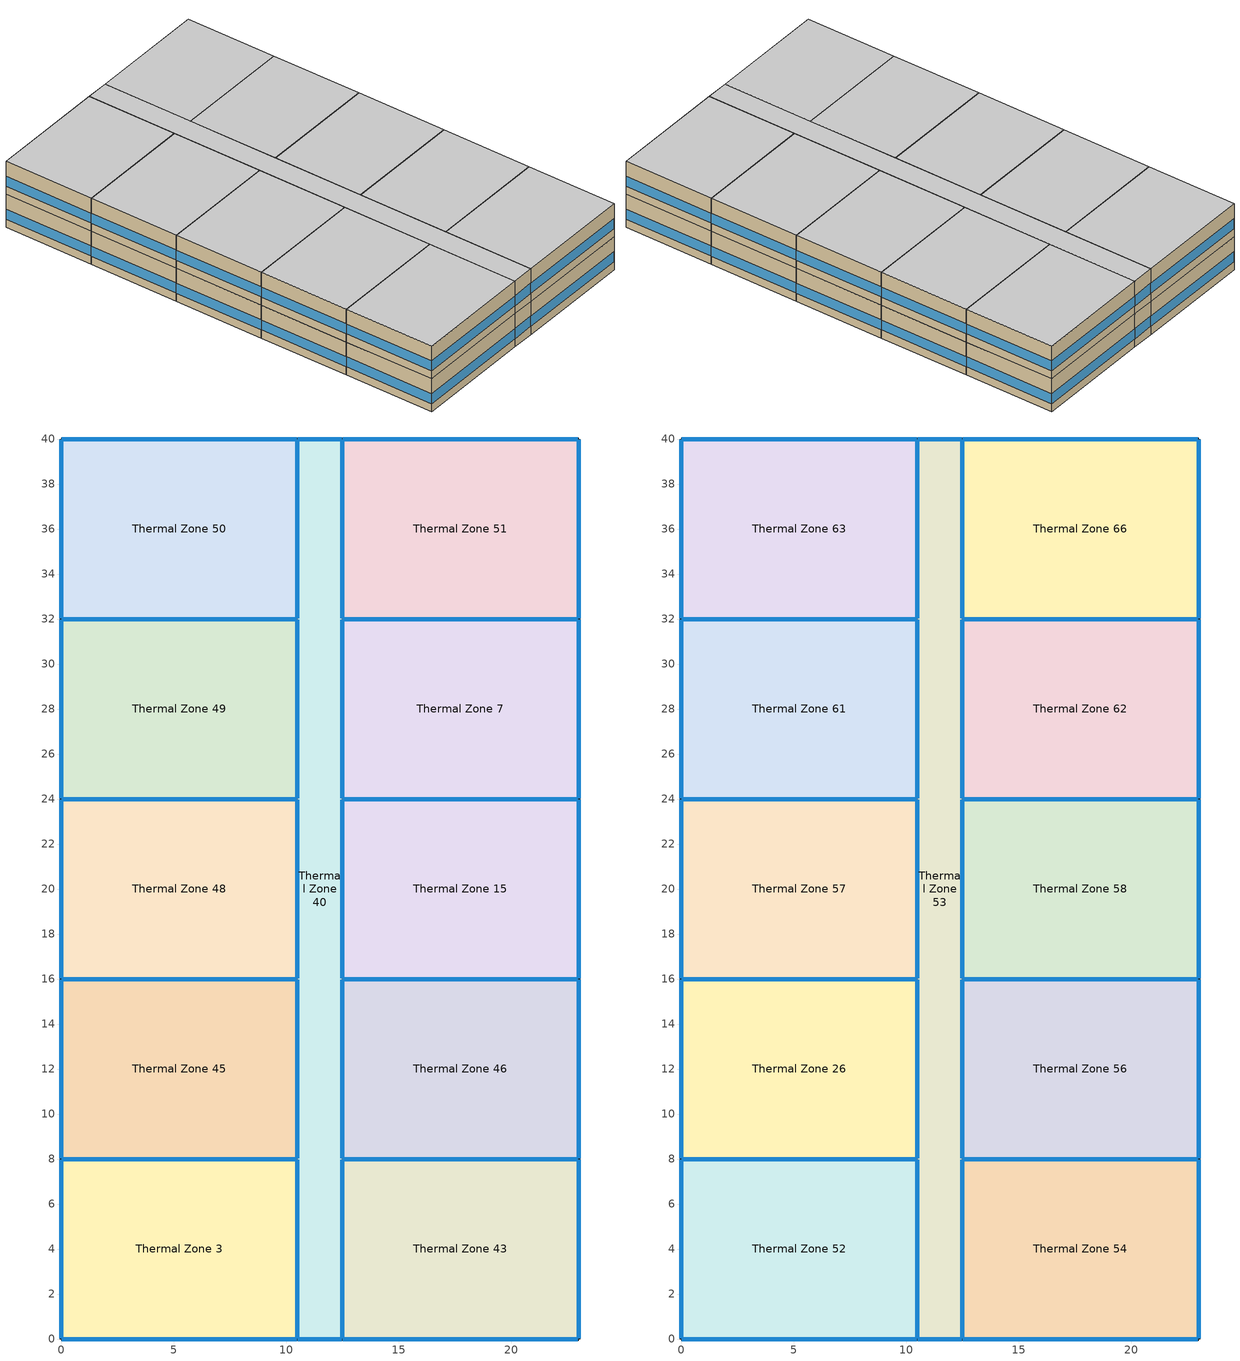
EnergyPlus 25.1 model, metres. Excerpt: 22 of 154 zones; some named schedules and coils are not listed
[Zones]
Thermal Zone 15
 floor to Thermal Zone 36 (Typical Interior Floor): 23,24 23,16 12.5,16 12.5,24 z6.1
 wall outside (Surface 194 c tbd): 23,16 23,24 z6.1:9.15
 wall to Thermal Zone 46 (Typical Interior Wall): 12.5,16 23,16 z6.1:9.15
 wall to Thermal Zone 40 (Typical Interior Wall): 12.5,24 12.5,16 z6.1:9.15
 wall to Thermal Zone 7 (Typical Interior Wall): 23,24 12.5,24 z6.1:9.15
 window (Customized Fenestration: u=3.08): 23,16.03 23,23.97 z6.86:7.78
 window inside (Typical Interior Window): 12.53,16 22.97,16 / 12.5,23.97 12.5,16.03 / 22.97,24 12.53,24 z6.86:7.78
Thermal Zone 3
 floor to Thermal Zone 24 (Typical Interior Floor): 10.5,8 10.5,0 0,0 0,8 z6.1
 wall outside (Surface 151 c tbd): 0,0 10.5,0 z6.1:9.15
 wall outside (Surface 152 c tbd): 0,8 0,0 z6.1:9.15
 wall to Thermal Zone 40 (Typical Interior Wall): 10.5,0 10.5,8 z6.1:9.15
 wall to Thermal Zone 45 (Typical Interior Wall): 10.5,8 0,8 z6.1:9.15
 window inside (Typical Interior Window): 10.5,0.03 10.5,7.97 / 10.47,8 0.03,8 z6.86:7.78
 window (Customized Fenestration: u=3.08): 0.03,0 10.47,0 / 0,7.97 0,0.03 z6.86:7.78
Thermal Zone 40
 floor to Thermal Zone 25 (Typical Interior Floor): 12.5,40 12.5,0 10.5,0 10.5,40 z6.1
 wall outside (Surface 156 c tbd): 10.5,0 12.5,0 z6.1:9.15
 wall outside (Surface 162 c tbd): 12.5,40 10.5,40 z6.1:9.15
 wall to Thermal Zone 45 (Typical Interior Wall): 10.5,16 10.5,8 z6.1:9.15
 wall to Thermal Zone 48 (Typical Interior Wall): 10.5,24 10.5,16 z6.1:9.15
 wall to Thermal Zone 49 (Typical Interior Wall): 10.5,32 10.5,24 z6.1:9.15
 wall to Thermal Zone 50 (Typical Interior Wall): 10.5,40 10.5,32 z6.1:9.15
 wall to Thermal Zone 51 (Typical Interior Wall): 12.5,32 12.5,40 z6.1:9.15
 wall to Thermal Zone 7 (Typical Interior Wall): 12.5,24 12.5,32 z6.1:9.15
 wall to Thermal Zone 46 (Typical Interior Wall): 12.5,8 12.5,16 z6.1:9.15
 wall to Thermal Zone 43 (Typical Interior Wall): 12.5,0 12.5,8 z6.1:9.15
 window (Customized Fenestration: u=3.08): 10.53,0 12.47,0 / 12.47,40 10.53,40 z6.86:7.8
 window inside (Typical Interior Window): 10.5,15.97 10.5,8.03 / 10.5,23.97 10.5,16.03 / 10.5,31.97 10.5,24.03 / 10.5,39.97 10.5,32.03 / 12.5,32.03 12.5,39.97 / 12.5,24.03 12.5,31.97 / 12.5,8.03 12.5,15.97 / 12.5,0.03 12.5,7.97 z6.86:7.78
Thermal Zone 43
 floor to Thermal Zone 27 (Typical Interior Floor): 23,8 23,0 12.5,0 12.5,8 z6.1
 wall outside (Surface 170 c tbd): 23,0 23,8 z6.1:9.15
 wall outside (Surface 171 c tbd): 12.5,0 23,0 z6.1:9.15
 wall to Thermal Zone 46 (Typical Interior Wall): 23,8 12.5,8 z6.1:9.15
 window (Customized Fenestration: u=3.08): 23,0.03 23,7.97 / 12.53,0 22.97,0 z6.86:7.78
 window inside (Typical Interior Window): 22.97,8 12.53,8 z6.86:7.78
Thermal Zone 45
 floor to Thermal Zone 29 (Typical Interior Floor): 10.5,16 10.5,8 0,8 0,16 z6.1
 wall outside (Surface 178 c tbd): 0,16 0,8 z6.1:9.15
 wall to Thermal Zone 48 (Typical Interior Wall): 10.5,16 0,16 z6.1:9.15
 window (Customized Fenestration: u=3.08): 0,15.97 0,8.03 z6.86:7.78
 window inside (Typical Interior Window): 10.47,16 0.03,16 z6.86:7.78
Thermal Zone 46
 floor to Thermal Zone 31 (Typical Interior Floor): 23,16 23,8 12.5,8 12.5,16 z6.1
 wall outside (Surface 182 c tbd): 23,8 23,16 z6.1:9.15
 window (Customized Fenestration: u=3.08): 23,8.03 23,15.97 z6.86:7.78
Thermal Zone 48
 floor to Thermal Zone 5 (Typical Interior Floor): 10.5,24 10.5,16 0,16 0,24 z6.1
 wall outside (Surface 190 c tbd): 0,24 0,16 z6.1:9.15
 wall to Thermal Zone 49 (Typical Interior Wall): 10.5,24 0,24 z6.1:9.15
 window (Customized Fenestration: u=3.08): 0,23.97 0,16.03 z6.86:7.78
 window inside (Typical Interior Window): 10.47,24 0.03,24 z6.86:7.78
Thermal Zone 49
 floor to Thermal Zone 32 (Typical Interior Floor): 10.5,32 10.5,24 0,24 0,32 z6.1
 wall outside (Surface 202 c tbd): 0,32 0,24 z6.1:9.15
 wall to Thermal Zone 50 (Typical Interior Wall): 10.5,32 0,32 z6.1:9.15
 window (Customized Fenestration: u=3.08): 0,31.97 0,24.03 z6.86:7.78
 window inside (Typical Interior Window): 10.47,32 0.03,32 z6.86:7.78
Thermal Zone 50
 floor to Thermal Zone 38 (Typical Interior Floor): 10.5,40 10.5,32 0,32 0,40 z6.1
 wall outside (Surface 212 c tbd): 0,40 0,32 z6.1:9.15
 wall outside (Surface 213 c tbd): 10.5,40 0,40 z6.1:9.15
 window (Customized Fenestration: u=3.08): 0,39.97 0,32.03 / 10.47,40 0.03,40 z6.86:7.78
Thermal Zone 51
 floor to Thermal Zone 17 (Typical Interior Floor): 23,40 23,32 12.5,32 12.5,40 z6.1
 wall outside (Surface 219 c tbd): 23,40 12.5,40 z6.1:9.15
 wall outside (Surface 220 c tbd): 23,32 23,40 z6.1:9.15
 wall to Thermal Zone 7 (Typical Interior Wall): 12.5,32 23,32 z6.1:9.15
 window (Customized Fenestration: u=3.08): 22.97,40 12.53,40 / 23,32.03 23,39.97 z6.86:7.78
 window inside (Typical Interior Window): 12.53,32 22.97,32 z6.86:7.78
Thermal Zone 7
 floor to Thermal Zone 37 (Typical Interior Floor): 23,32 23,24 12.5,24 12.5,32 z6.1
 wall outside (Surface 206 c tbd): 23,24 23,32 z6.1:9.15
 window (Customized Fenestration: u=3.08): 23,24.03 23,31.97 z6.86:7.78
Thermal Zone 26
 floor to Thermal Zone 45 (Typical Interior Floor): 10.5,16 10.5,8 0,8 0,16 z9.15
 wall outside (Surface 252 c tbd): 0,16 0,8 z9.15:12.2
 wall to Thermal Zone 53 (Typical Interior Wall): 10.5,8 10.5,16 z9.15:12.2
 wall to Thermal Zone 52 (Typical Interior Wall): 0,8 10.5,8 z9.15:12.2
 wall to Thermal Zone 57 (Typical Interior Wall): 10.5,16 0,16 z9.15:12.2
 window inside (Typical Interior Window): 10.5,8.03 10.5,15.97 / 0.03,8 10.47,8 / 10.47,16 0.03,16 z9.91:10.83
 window (Customized Fenestration: u=3.08): 0,15.97 0,8.03 z9.91:10.83
 ceiling to Thermal Zone 22 (Typical Interior Ceiling): 10.5,8 10.5,16 0,16 0,8 z12.2
Thermal Zone 52
 floor to Thermal Zone 3 (Typical Interior Floor): 10.5,8 10.5,0 0,0 0,8 z9.15
 wall outside (Surface 225 c tbd): 0,0 10.5,0 z9.15:12.2
 wall outside (Surface 226 c tbd): 0,8 0,0 z9.15:12.2
 wall to Thermal Zone 53 (Typical Interior Wall): 10.5,0 10.5,8 z9.15:12.2
 window inside (Typical Interior Window): 10.5,0.03 10.5,7.97 z9.91:10.83
 window (Customized Fenestration: u=3.08): 0.03,0 10.47,0 / 0,7.97 0,0.03 z9.91:10.83
 ceiling to Thermal Zone 23 (Typical Interior Ceiling): 10.5,0 10.5,8 0,8 0,0 z12.2
Thermal Zone 53
 floor to Thermal Zone 40 (Typical Interior Floor): 12.5,40 12.5,0 10.5,0 10.5,40 z9.15
 wall outside (Surface 230 c tbd): 10.5,0 12.5,0 z9.15:12.2
 wall outside (Surface 236 c tbd): 12.5,40 10.5,40 z9.15:12.2
 wall to Thermal Zone 57 (Typical Interior Wall): 10.5,24 10.5,16 z9.15:12.2
 wall to Thermal Zone 61 (Typical Interior Wall): 10.5,32 10.5,24 z9.15:12.2
 wall to Thermal Zone 63 (Typical Interior Wall): 10.5,40 10.5,32 z9.15:12.2
 wall to Thermal Zone 66 (Typical Interior Wall): 12.5,32 12.5,40 z9.15:12.2
 wall to Thermal Zone 62 (Typical Interior Wall): 12.5,24 12.5,32 z9.15:12.2
 wall to Thermal Zone 58 (Typical Interior Wall): 12.5,16 12.5,24 z9.15:12.2
 wall to Thermal Zone 56 (Typical Interior Wall): 12.5,8 12.5,16 z9.15:12.2
 wall to Thermal Zone 54 (Typical Interior Wall): 12.5,0 12.5,8 z9.15:12.2
 window (Customized Fenestration: u=3.08): 10.53,0 12.47,0 / 12.47,40 10.53,40 z9.91:10.85
 window inside (Typical Interior Window): 10.5,23.97 10.5,16.03 / 10.5,31.97 10.5,24.03 / 10.5,39.97 10.5,32.03 / 12.5,32.03 12.5,39.97 / 12.5,24.03 12.5,31.97 / 12.5,16.03 12.5,23.97 / 12.5,8.03 12.5,15.97 / 12.5,0.03 12.5,7.97 z9.91:10.83
 ceiling to Thermal Zone 65 (Typical Interior Ceiling): 12.5,0 12.5,40 10.5,40 10.5,0 z12.2
Thermal Zone 54
 floor to Thermal Zone 43 (Typical Interior Floor): 23,8 23,0 12.5,0 12.5,8 z9.15
 wall outside (Surface 244 c tbd): 23,0 23,8 z9.15:12.2
 wall outside (Surface 245 c tbd): 12.5,0 23,0 z9.15:12.2
 wall to Thermal Zone 56 (Typical Interior Wall): 23,8 12.5,8 z9.15:12.2
 window (Customized Fenestration: u=3.08): 23,0.03 23,7.97 / 12.53,0 22.97,0 z9.91:10.83
 window inside (Typical Interior Window): 22.97,8 12.53,8 z9.91:10.83
 ceiling to Thermal Zone 64 (Typical Interior Ceiling): 23,0 23,8 12.5,8 12.5,0 z12.2
Thermal Zone 56
 floor to Thermal Zone 46 (Typical Interior Floor): 23,16 23,8 12.5,8 12.5,16 z9.15
 wall outside (Surface 256 c tbd): 23,8 23,16 z9.15:12.2
 wall to Thermal Zone 58 (Typical Interior Wall): 23,16 12.5,16 z9.15:12.2
 window (Customized Fenestration: u=3.08): 23,8.03 23,15.97 z9.91:10.83
 window inside (Typical Interior Window): 22.97,16 12.53,16 z9.91:10.83
 ceiling to Thermal Zone 69 (Typical Interior Ceiling): 23,8 23,16 12.5,16 12.5,8 z12.2
Thermal Zone 57
 floor to Thermal Zone 48 (Typical Interior Floor): 10.5,24 10.5,16 0,16 0,24 z9.15
 wall outside (Surface 264 c tbd): 0,24 0,16 z9.15:12.2
 wall to Thermal Zone 61 (Typical Interior Wall): 10.5,24 0,24 z9.15:12.2
 window (Customized Fenestration: u=3.08): 0,23.97 0,16.03 z9.91:10.83
 window inside (Typical Interior Window): 10.47,24 0.03,24 z9.91:10.83
 ceiling to Thermal Zone 59 (Typical Interior Ceiling): 10.5,16 10.5,24 0,24 0,16 z12.2
Thermal Zone 58
 floor to Thermal Zone 15 (Typical Interior Floor): 23,24 23,16 12.5,16 12.5,24 z9.15
 wall outside (Surface 268 c tbd): 23,16 23,24 z9.15:12.2
 wall to Thermal Zone 62 (Typical Interior Wall): 23,24 12.5,24 z9.15:12.2
 window (Customized Fenestration: u=3.08): 23,16.03 23,23.97 z9.91:10.83
 window inside (Typical Interior Window): 22.97,24 12.53,24 z9.91:10.83
 ceiling to Thermal Zone 67 (Typical Interior Ceiling): 23,16 23,24 12.5,24 12.5,16 z12.2
Thermal Zone 61
 floor to Thermal Zone 49 (Typical Interior Floor): 10.5,32 10.5,24 0,24 0,32 z9.15
 wall outside (Surface 276 c tbd): 0,32 0,24 z9.15:12.2
 wall to Thermal Zone 63 (Typical Interior Wall): 10.5,32 0,32 z9.15:12.2
 window (Customized Fenestration: u=3.08): 0,31.97 0,24.03 z9.91:10.83
 window inside (Typical Interior Window): 10.47,32 0.03,32 z9.91:10.83
 ceiling to Thermal Zone 72 (Typical Interior Ceiling): 10.5,24 10.5,32 0,32 0,24 z12.2
Thermal Zone 62
 floor to Thermal Zone 7 (Typical Interior Floor): 23,32 23,24 12.5,24 12.5,32 z9.15
 wall outside (Surface 280 c tbd): 23,24 23,32 z9.15:12.2
 wall to Thermal Zone 66 (Typical Interior Wall): 23,32 12.5,32 z9.15:12.2
 window (Customized Fenestration: u=3.08): 23,24.03 23,31.97 z9.91:10.83
 window inside (Typical Interior Window): 22.97,32 12.53,32 z9.91:10.83
 ceiling to Thermal Zone 13 (Typical Interior Ceiling): 23,24 23,32 12.5,32 12.5,24 z12.2
Thermal Zone 63
 floor to Thermal Zone 50 (Typical Interior Floor): 10.5,40 10.5,32 0,32 0,40 z9.15
 wall outside (Surface 286 c tbd): 0,40 0,32 z9.15:12.2
 wall outside (Surface 287 c tbd): 10.5,40 0,40 z9.15:12.2
 window (Customized Fenestration: u=3.08): 0,39.97 0,32.03 / 10.47,40 0.03,40 z9.91:10.83
 ceiling to Thermal Zone 34 (Typical Interior Ceiling): 10.5,32 10.5,40 0,40 0,32 z12.2
Thermal Zone 66
 floor to Thermal Zone 51 (Typical Interior Floor): 23,40 23,32 12.5,32 12.5,40 z9.15
 wall outside (Surface 293 c tbd): 23,40 12.5,40 z9.15:12.2
 wall outside (Surface 294 c tbd): 23,32 23,40 z9.15:12.2
 window (Customized Fenestration: u=3.08): 22.97,40 12.53,40 / 23,32.03 23,39.97 z9.91:10.83
 ceiling to Thermal Zone 42 (Typical Interior Ceiling): 23,32 23,40 12.5,40 12.5,32 z12.2
[Building]
Building 1
[Site:Location]
Montreal-Trudeau Intl AP: Latitude {deg}=45.4706; Longitude {deg}=-73.7408; Time Zone {hr}=-5; Elevation {m}=36; Keep Site Location Information=No
[SizingPeriod:DesignDay] Month=7; Day of Month=21; Day Type=SummerDesignDay; Daily Dry-Bulb Temperature Range {deltaC}=9.3; Dry-Bulb Temperature Range Modifier Type=DefaultMultipliers; Barometric Pressure {Pa}=100893; Wind Speed {m/s}=4.9; Wind Direction {deg}=220; Rain Indicator=No; Snow Indicator=No; Daylight Saving Time Indicator=No; Solar Model Indicator=ASHRAETau; ASHRAE Clear Sky Optical Depth for Beam Irradiance (taub)=0.465; ASHRAE Clear Sky Optical Depth for Diffuse Irradiance (taud)=1.966; Begin Environment Reset Mode=FullResetAtBeginEnvironment
Name | Maximum Dry-Bulb Temperature {C} | Humidity Condition Type | Wetbulb or DewPoint at Maximum Dry-Bulb {C} | Enthalpy at Maximum Dry-Bulb {J/kg}
Montreal Int'l Ann Clg .4% Condns DB=>MWB | 30 | Wetbulb | 22.1
Montreal Int'l Ann Clg .4% Condns DP=>MDB | 26 | Dewpoint | 21.6
Montreal Int'l Ann Clg .4% Condns Enth=>MDB | 28.1 | Enthalpy |  | 69300
Montreal Int'l Ann Clg .4% Condns WB=>MDB | 28.1 | Wetbulb | 23.2
[Material] Thermal Absorptance=0.9
Name | Roughness | Thickness {m} | Conductivity {W/m-K} | Density {kg/m3} | Specific Heat {J/kg-K} | Solar Absorptance | Visible Absorptance
100mm Normalweight concrete floor | MediumRough | 0.1016 | 2.31045 | 2322 | 832.557 | 0.7 | 0.7
AQNC2024brick (fired clay) 1 | MediumRough | 0.1 | 1.43 | 2400 | 840 | 0.7 | 0.7
AQNC2024gypsum board | MediumRough | 0.1 | 0.159 | 800 | 1090 | 0.7 | 0.7
AQNC2024Stucco 25 mm | MediumRough | 0.025 | 0.159 | 800 | 1090 | 0.7 | 0.7
G01 13mm gypsum board | Smooth | 0.0127 | 0.160031 | 800.001 | 1090.73 | 0.7 | 0.5
G05 25mm wood 1 | MediumSmooth | 0.0254 | 0.15 | 608 | 1630 | 0.5 | 0.5
Surface 151 m tbd; Surface 171 m tbd; Surface 213 m tbd; Surface 219 m tbd; Surface 225 m tbd; Surface 245 m tbd; Surface 287 m tbd; Surface 293 m tbd | MediumRough | 0.1 | 0.10048 | 15 | 1500 | 0.7 | 0.7
Surface 152 m tbd; Surface 170 m tbd; Surface 212 m tbd; Surface 220 m tbd; Surface 226 m tbd; Surface 244 m tbd; Surface 286 m tbd; Surface 294 m tbd | MediumRough | 0.1 | 0.10229 | 15 | 1500 | 0.7 | 0.7
Surface 156 m tbd; Surface 162 m tbd; Surface 230 m tbd; Surface 236 m tbd | MediumRough | 0.1 | 0.109264 | 15 | 1500 | 0.7 | 0.7
Surface 178 m tbd; Surface 182 m tbd; Surface 190 m tbd; Surface 194 m tbd; Surface 202 m tbd; Surface 206 m tbd; Surface 252 m tbd; Surface 256 m tbd; Surface 264 m tbd; Surface 268 m tbd; Surface 276 m tbd; Surface 280 m tbd | MediumRough | 0.1 | 0.0982719 | 15 | 1500 | 0.7 | 0.7
[Material:NoMass]
CP02 CARPET PAD 1: Roughness=Smooth; Thermal Resistance {m2-K/W}=0.21648; Thermal Absorptance=0.9; Solar Absorptance=0.7; Visible Absorptance=0.8
[WindowMaterial:Glazing]
Clear 3mm 1: Optical Data Type=SpectralAverage; Thickness {m}=0.003; Solar Transmittance at Normal Incidence=0.837; Front Side Solar Reflectance at Normal Incidence=0.075; Back Side Solar Reflectance at Normal Incidence=0.075; Visible Transmittance at Normal Incidence=0.898; Front Side Visible Reflectance at Normal Incidence=0.081; Back Side Visible Reflectance at Normal Incidence=0.081; Infrared Transmittance at Normal Incidence=0; Front Side Infrared Hemispherical Emissivity=0.84; Back Side Infrared Hemispherical Emissivity=0.84; Conductivity {W/m-K}=0.9; Dirt Correction Factor for Solar and Visible Transmittance=1; Solar Diffusing=No
[WindowMaterial:SimpleGlazingSystem]
Fenestration U=3.08 0.66: U-Factor {W/m2-K}=3.08; Solar Heat Gain Coefficient=0.66; Visible Transmittance=0.21
[Construction]
Customized Fenestration: u=3.08: Fenestration U=3.08 0.66
Surface 151 c tbd: AQNC2024Stucco 25 mm, AQNC2024brick (fired clay) 1, Surface 151 m tbd, AQNC2024gypsum board
Surface 152 c tbd: AQNC2024Stucco 25 mm, AQNC2024brick (fired clay) 1, Surface 152 m tbd, AQNC2024gypsum board
Surface 156 c tbd: AQNC2024Stucco 25 mm, AQNC2024brick (fired clay) 1, Surface 156 m tbd, AQNC2024gypsum board
Surface 162 c tbd: AQNC2024Stucco 25 mm, AQNC2024brick (fired clay) 1, Surface 162 m tbd, AQNC2024gypsum board
Surface 170 c tbd: AQNC2024Stucco 25 mm, AQNC2024brick (fired clay) 1, Surface 170 m tbd, AQNC2024gypsum board
Surface 171 c tbd: AQNC2024Stucco 25 mm, AQNC2024brick (fired clay) 1, Surface 171 m tbd, AQNC2024gypsum board
Surface 178 c tbd: AQNC2024Stucco 25 mm, AQNC2024brick (fired clay) 1, Surface 178 m tbd, AQNC2024gypsum board
Surface 182 c tbd: AQNC2024Stucco 25 mm, AQNC2024brick (fired clay) 1, Surface 182 m tbd, AQNC2024gypsum board
Surface 190 c tbd: AQNC2024Stucco 25 mm, AQNC2024brick (fired clay) 1, Surface 190 m tbd, AQNC2024gypsum board
Surface 194 c tbd: AQNC2024Stucco 25 mm, AQNC2024brick (fired clay) 1, Surface 194 m tbd, AQNC2024gypsum board
Surface 202 c tbd: AQNC2024Stucco 25 mm, AQNC2024brick (fired clay) 1, Surface 202 m tbd, AQNC2024gypsum board
Surface 206 c tbd: AQNC2024Stucco 25 mm, AQNC2024brick (fired clay) 1, Surface 206 m tbd, AQNC2024gypsum board
Surface 212 c tbd: AQNC2024Stucco 25 mm, AQNC2024brick (fired clay) 1, Surface 212 m tbd, AQNC2024gypsum board
Surface 213 c tbd: AQNC2024Stucco 25 mm, AQNC2024brick (fired clay) 1, Surface 213 m tbd, AQNC2024gypsum board
Surface 219 c tbd: AQNC2024Stucco 25 mm, AQNC2024brick (fired clay) 1, Surface 219 m tbd, AQNC2024gypsum board
Surface 220 c tbd: AQNC2024Stucco 25 mm, AQNC2024brick (fired clay) 1, Surface 220 m tbd, AQNC2024gypsum board
Surface 225 c tbd: AQNC2024Stucco 25 mm, AQNC2024brick (fired clay) 1, Surface 225 m tbd, AQNC2024gypsum board
Surface 226 c tbd: AQNC2024Stucco 25 mm, AQNC2024brick (fired clay) 1, Surface 226 m tbd, AQNC2024gypsum board
Surface 230 c tbd: AQNC2024Stucco 25 mm, AQNC2024brick (fired clay) 1, Surface 230 m tbd, AQNC2024gypsum board
Surface 236 c tbd: AQNC2024Stucco 25 mm, AQNC2024brick (fired clay) 1, Surface 236 m tbd, AQNC2024gypsum board
Surface 244 c tbd: AQNC2024Stucco 25 mm, AQNC2024brick (fired clay) 1, Surface 244 m tbd, AQNC2024gypsum board
Surface 245 c tbd: AQNC2024Stucco 25 mm, AQNC2024brick (fired clay) 1, Surface 245 m tbd, AQNC2024gypsum board
Surface 252 c tbd: AQNC2024Stucco 25 mm, AQNC2024brick (fired clay) 1, Surface 252 m tbd, AQNC2024gypsum board
Surface 256 c tbd: AQNC2024Stucco 25 mm, AQNC2024brick (fired clay) 1, Surface 256 m tbd, AQNC2024gypsum board
Surface 264 c tbd: AQNC2024Stucco 25 mm, AQNC2024brick (fired clay) 1, Surface 264 m tbd, AQNC2024gypsum board
Surface 268 c tbd: AQNC2024Stucco 25 mm, AQNC2024brick (fired clay) 1, Surface 268 m tbd, AQNC2024gypsum board
Surface 276 c tbd: AQNC2024Stucco 25 mm, AQNC2024brick (fired clay) 1, Surface 276 m tbd, AQNC2024gypsum board
Surface 280 c tbd: AQNC2024Stucco 25 mm, AQNC2024brick (fired clay) 1, Surface 280 m tbd, AQNC2024gypsum board
Surface 286 c tbd: AQNC2024Stucco 25 mm, AQNC2024brick (fired clay) 1, Surface 286 m tbd, AQNC2024gypsum board
Surface 287 c tbd: AQNC2024Stucco 25 mm, AQNC2024brick (fired clay) 1, Surface 287 m tbd, AQNC2024gypsum board
Surface 293 c tbd: AQNC2024Stucco 25 mm, AQNC2024brick (fired clay) 1, Surface 293 m tbd, AQNC2024gypsum board
Surface 294 c tbd: AQNC2024Stucco 25 mm, AQNC2024brick (fired clay) 1, Surface 294 m tbd, AQNC2024gypsum board
Typical Interior Ceiling: CP02 CARPET PAD 1, 100mm Normalweight concrete floor
Typical Interior Floor: 100mm Normalweight concrete floor, CP02 CARPET PAD 1
Typical Interior Partition 4: G05 25mm wood 1
Typical Interior Wall: G01 13mm gypsum board, G01 13mm gypsum board
Typical Interior Window: Clear 3mm 1
[Zone] Multiplier=1; Part of Total Floor Area=Yes
Thermal Zone 15; Thermal Zone 26; Thermal Zone 3; Thermal Zone 40; Thermal Zone 43; Thermal Zone 45; Thermal Zone 46; Thermal Zone 48; Thermal Zone 49; Thermal Zone 50; Thermal Zone 51; Thermal Zone 52; Thermal Zone 53; Thermal Zone 54; Thermal Zone 56; Thermal Zone 57; Thermal Zone 58; Thermal Zone 61; Thermal Zone 62; Thermal Zone 63; Thermal Zone 66; Thermal Zone 7
[Space]
Name | Zone | Space Type
Space 307 | Thermal Zone 15 | MURB small 1
Space 404 | Thermal Zone 26 | MURB small 1
Space 301 | Thermal Zone 3 | MURB small 1
Space 302 | Thermal Zone 40 | MURB lobby
Space 303 | Thermal Zone 43 | MURB small 1
Space 304 | Thermal Zone 45 | MURB small 1
Space 305 | Thermal Zone 46 | MURB small 1
Space 306 | Thermal Zone 48 | MURB small 1
Space 308 | Thermal Zone 49 | MURB small 1
Space 310 | Thermal Zone 50 | MURB small 1
Space 311 | Thermal Zone 51 | MURB small 1
Space 401 | Thermal Zone 52 | MURB small 1
Space 402 | Thermal Zone 53 | MURB lobby
Space 403 | Thermal Zone 54 | MURB small 1
Space 405 | Thermal Zone 56 | MURB small 1
Space 406 | Thermal Zone 57 | MURB small 1
Space 407 | Thermal Zone 58 | MURB small 1
Space 408 | Thermal Zone 61 | MURB small 1
Space 409 | Thermal Zone 62 | MURB small 1
Space 410 | Thermal Zone 63 | MURB small 1
Space 411 | Thermal Zone 66 | MURB small 1
Space 309 | Thermal Zone 7 | MURB small 1
[SpaceList]
MURB small 1: Space 1307, Space 505, Space 507, Space 1403, Space 1005, Space 308, Space 310, Space 811, Space 101, Space 601, Space 301, Space 206, Space 103, Space 309, Space 104, Space 105, Space 1404, Space 106, Space 509, Space 107, Space 307, Space 108, Space 211, Space 109, Space 1211, Space 110, Space 111, Space 504, Space 501, Space 1104, Space 201, Space 404, Space 203, Space 805, Space 204, Space 1103, Space 205, Space 208, Space 604, Space 510, Space 1006, Space 207, Space 209, Space 210, Space 606, Space 903, Space 511, Space 303, Space 1207, Space 304, Space 305, Space 1305, Space 306, Space 311, Space 401, Space 403, Space 405, Space 406, Space 407, Space 506, Space 603, Space 408, Space 409, Space 410, Space 503, Space 411, Space 1408, Space 1308, Space 508, Space 605, Space 607, Space 608, Space 609, Space 610, Space 611, Space 701, Space 703, Space 704, Space 705, Space 706, Space 1201, Space 707, Space 708, Space 709, Space 710, Space 801, Space 711, Space 803, Space 804, Space 806, Space 807, Space 808, Space 809, Space 810, Space 901, Space 904, Space 905, Space 906, Space 907, Space 908, Space 909, Space 910, Space 1306, Space 911, Space 1108, Space 1001, Space 1003, Space 1004, Space 1007, Space 1008, Space 1009, Space 1010, Space 1011, Space 1101, Space 1405, Space 1105, Space 1106, Space 1107, Space 1109, Space 1110, Space 1111, Space 1411, Space 1203, Space 1204, Space 1205, Space 1206, Space 1208, Space 1209, Space 1210, Space 1301, Space 1303, Space 1304, Space 1309, Space 1310, Space 1311, Space 1401, Space 1406, Space 1407, Space 1409, Space 1410
MURB lobby: Space 102, Space 602, Space 202, Space 302, Space 402, Space 502, Space 702, Space 902, Space 802, Space 1002, Space 1102, Space 1202, Space 1302, Space 1402
[InternalMass] Construction=Typical Interior Partition 4
Name | Zone or ZoneList | Space or SpaceList | Surface Area {m2}
Space 308 Internal Mass 2 | Thermal Zone 49 | Space 308 | 168
Space 310 Internal Mass 2 | Thermal Zone 50 | Space 310 | 168
Space 301 Internal Mass 2 | Thermal Zone 3 | Space 301 | 168
Space 309 Internal Mass 2 | Thermal Zone 7 | Space 309 | 168
Space 307 Internal Mass 2 | Thermal Zone 15 | Space 307 | 168
Space 404 Internal Mass 2 | Thermal Zone 26 | Space 404 | 168
Space 303 Internal Mass 2 | Thermal Zone 43 | Space 303 | 168
Space 304 Internal Mass 2 | Thermal Zone 45 | Space 304 | 168
Space 305 Internal Mass 2 | Thermal Zone 46 | Space 305 | 168
Space 306 Internal Mass 2 | Thermal Zone 48 | Space 306 | 168
Space 311 Internal Mass 2 | Thermal Zone 51 | Space 311 | 168
Space 401 Internal Mass 2 | Thermal Zone 52 | Space 401 | 168
Space 403 Internal Mass 2 | Thermal Zone 54 | Space 403 | 168
Space 405 Internal Mass 2 | Thermal Zone 56 | Space 405 | 168
Space 406 Internal Mass 2 | Thermal Zone 57 | Space 406 | 168
Space 407 Internal Mass 2 | Thermal Zone 58 | Space 407 | 168
Space 408 Internal Mass 2 | Thermal Zone 61 | Space 408 | 168
Space 409 Internal Mass 2 | Thermal Zone 62 | Space 409 | 168
Space 410 Internal Mass 2 | Thermal Zone 63 | Space 410 | 168
Space 411 Internal Mass 2 | Thermal Zone 66 | Space 411 | 168
Space 302 Internal Mass 1 | Thermal Zone 40 | Space 302 | 160
Space 402 Internal Mass 1 | Thermal Zone 53 | Space 402 | 160
[Lights]
Lights 1: Zone or ZoneList or Space or SpaceList=MURB small 1; Schedule=Eclairageint; Design Level Calculation Method=LightingLevel; Lighting Level {W}=241.35; Fraction Radiant=0.4; Fraction Visible=0.2; Fraction Replaceable=1
[People]
People 3: Zone or ZoneList or Space or SpaceList=MURB small 1; Number of People Schedule=MidriseApartment Apartment Occ 3; Number of People Calculation Method=People/Area; People per Floor Area {person/m2}=0.0283091; Fraction Radiant=0.3; Activity Level Schedule=MidriseApartment Activity 3
[ElectricEquipment] Zone or ZoneList or Space or SpaceList=MURB small 1; Design Level Calculation Method=EquipmentLevel
Name | Schedule | Design Level {W} | Fraction Radiant | Fraction Latent | Fraction Lost
Electric Equipment 1 -10.0 percent reduction | Autres | 814 | 0.2
Electric Equipment 3 -10.0 percent reduction | Chaufeau | 1035.76 | 0 | 0.1 | 0.9
Electric Equipment 4 -10.0 percent reduction | Congelateur | 19.195 | 0 | 0.1 | 0.9
Electric Equipment 5 -10.0 percent reduction | Fourcuisiniere | 344.3 | 0.2 | 0.1 | 0.1
Electric Equipment 6 -10.0 percent reduction | Laveuse | 30.602 | 0.2 | 0 | 0.1
Electric Equipment 7 -10.0 percent reduction | Lavevaisselle | 33.649 | 0.1 | 0.1 | 0.8
Electric Equipment 8 -10.0 percent reduction | Refrigerateur | 128.458 | 0 | 0.1 | 0.9
Electric Equipment 9 -10.0 percent reduction | Secheuse | 304.37 | 0.2 | 0 | 0.8
[ZoneInfiltration:DesignFlowRate] Design Flow Rate Calculation Method=Flow/ExteriorArea; Flow Rate per Exterior Surface Area {m3/s-m2}=0.000619923; Constant Term Coefficient=0.0697; Temperature Term Coefficient=0.0059; Velocity Term Coefficient=0; Velocity Squared Term Coefficient=0.0216; Density Basis=Outdoor
Name | Zone or ZoneList or Space or SpaceList | Schedule
Space 307 HVAC Off Infiltration | Space 307 | Infiltration HVAC Off Schedule
Space 307 HVAC On Infiltration | Space 307 | Infiltration HVAC On Schedule
Space 404 HVAC Off Infiltration | Space 404 | Infiltration HVAC Off Schedule
Space 404 HVAC On Infiltration | Space 404 | Infiltration HVAC On Schedule
Space 301 HVAC Off Infiltration | Space 301 | Infiltration HVAC Off Schedule
Space 301 HVAC On Infiltration | Space 301 | Infiltration HVAC On Schedule
Space 302 HVAC Off Infiltration | Space 302 | Infiltration HVAC Off Schedule
Space 302 HVAC On Infiltration | Space 302 | Infiltration HVAC On Schedule
Space 303 HVAC Off Infiltration | Space 303 | Infiltration HVAC Off Schedule
Space 303 HVAC On Infiltration | Space 303 | Infiltration HVAC On Schedule
Space 304 HVAC Off Infiltration | Space 304 | Infiltration HVAC Off Schedule
Space 304 HVAC On Infiltration | Space 304 | Infiltration HVAC On Schedule
Space 305 HVAC Off Infiltration | Space 305 | Infiltration HVAC Off Schedule
Space 305 HVAC On Infiltration | Space 305 | Infiltration HVAC On Schedule
Space 306 HVAC Off Infiltration | Space 306 | Infiltration HVAC Off Schedule
Space 306 HVAC On Infiltration | Space 306 | Infiltration HVAC On Schedule
Space 308 HVAC Off Infiltration | Space 308 | Infiltration HVAC Off Schedule
Space 308 HVAC On Infiltration | Space 308 | Infiltration HVAC On Schedule
Space 310 HVAC Off Infiltration | Space 310 | Infiltration HVAC Off Schedule
Space 310 HVAC On Infiltration | Space 310 | Infiltration HVAC On Schedule
Space 311 HVAC Off Infiltration | Space 311 | Infiltration HVAC Off Schedule
Space 311 HVAC On Infiltration | Space 311 | Infiltration HVAC On Schedule
Space 401 HVAC Off Infiltration | Space 401 | Infiltration HVAC Off Schedule
Space 401 HVAC On Infiltration | Space 401 | Infiltration HVAC On Schedule
Space 402 HVAC Off Infiltration | Space 402 | Infiltration HVAC Off Schedule
Space 402 HVAC On Infiltration | Space 402 | Infiltration HVAC On Schedule
Space 403 HVAC Off Infiltration | Space 403 | Infiltration HVAC Off Schedule
Space 403 HVAC On Infiltration | Space 403 | Infiltration HVAC On Schedule
Space 405 HVAC Off Infiltration | Space 405 | Infiltration HVAC Off Schedule
Space 405 HVAC On Infiltration | Space 405 | Infiltration HVAC On Schedule
Space 406 HVAC Off Infiltration | Space 406 | Infiltration HVAC Off Schedule
Space 406 HVAC On Infiltration | Space 406 | Infiltration HVAC On Schedule
Space 407 HVAC Off Infiltration | Space 407 | Infiltration HVAC Off Schedule
Space 407 HVAC On Infiltration | Space 407 | Infiltration HVAC On Schedule
Space 408 HVAC Off Infiltration | Space 408 | Infiltration HVAC Off Schedule
Space 408 HVAC On Infiltration | Space 408 | Infiltration HVAC On Schedule
Space 409 HVAC Off Infiltration | Space 409 | Infiltration HVAC Off Schedule
Space 409 HVAC On Infiltration | Space 409 | Infiltration HVAC On Schedule
Space 410 HVAC Off Infiltration | Space 410 | Infiltration HVAC Off Schedule
Space 410 HVAC On Infiltration | Space 410 | Infiltration HVAC On Schedule
Space 411 HVAC Off Infiltration | Space 411 | Infiltration HVAC Off Schedule
Space 411 HVAC On Infiltration | Space 411 | Infiltration HVAC On Schedule
Space 309 HVAC Off Infiltration | Space 309 | Infiltration HVAC Off Schedule
Space 309 HVAC On Infiltration | Space 309 | Infiltration HVAC On Schedule
[ZoneControl:Thermostat] Temperature Difference Between Cutout And Setpoint {deltaC}=0
Name | Zone or ZoneList | Control Type Schedule | Control 1
Thermal Zone 15 Thermostat | Thermal Zone 15 | Thermal Zone 15 Thermostat Schedule | Thermostat Setpoint Dual Setpoint 73
Thermal Zone 26 Thermostat | Thermal Zone 26 | Thermal Zone 26 Thermostat Schedule | Thermostat Setpoint Dual Setpoint 71
Thermal Zone 3 Thermostat | Thermal Zone 3 | Thermal Zone 3 Thermostat Schedule | Thermostat Setpoint Dual Setpoint 53
Thermal Zone 40 Thermostat | Thermal Zone 40 | Thermal Zone 40 Thermostat Schedule | Thermostat Setpoint Dual Setpoint 101
Thermal Zone 43 Thermostat | Thermal Zone 43 | Thermal Zone 43 Thermostat Schedule | Thermostat Setpoint Dual Setpoint 98
Thermal Zone 45 Thermostat | Thermal Zone 45 | Thermal Zone 45 Thermostat Schedule | Thermostat Setpoint Dual Setpoint 102
Thermal Zone 46 Thermostat | Thermal Zone 46 | Thermal Zone 46 Thermostat Schedule | Thermostat Setpoint Dual Setpoint 112
Thermal Zone 48 Thermostat | Thermal Zone 48 | Thermal Zone 48 Thermostat Schedule | Thermostat Setpoint Dual Setpoint 107
Thermal Zone 49 Thermostat | Thermal Zone 49 | Thermal Zone 49 Thermostat Schedule | Thermostat Setpoint Dual Setpoint 108
Thermal Zone 50 Thermostat | Thermal Zone 50 | Thermal Zone 50 Thermostat Schedule | Thermostat Setpoint Dual Setpoint 95
Thermal Zone 51 Thermostat | Thermal Zone 51 | Thermal Zone 51 Thermostat Schedule | Thermostat Setpoint Dual Setpoint 96
Thermal Zone 52 Thermostat | Thermal Zone 52 | Thermal Zone 52 Thermostat Schedule | Thermostat Setpoint Dual Setpoint 105
Thermal Zone 53 Thermostat | Thermal Zone 53 | Thermal Zone 53 Thermostat Schedule | Thermostat Setpoint Dual Setpoint 89
Thermal Zone 54 Thermostat | Thermal Zone 54 | Thermal Zone 54 Thermostat Schedule | Thermostat Setpoint Dual Setpoint 104
Thermal Zone 56 Thermostat | Thermal Zone 56 | Thermal Zone 56 Thermostat Schedule | Thermostat Setpoint Dual Setpoint 99
Thermal Zone 57 Thermostat | Thermal Zone 57 | Thermal Zone 57 Thermostat Schedule | Thermostat Setpoint Dual Setpoint 114
Thermal Zone 58 Thermostat | Thermal Zone 58 | Thermal Zone 58 Thermostat Schedule | Thermostat Setpoint Dual Setpoint 83
Thermal Zone 61 Thermostat | Thermal Zone 61 | Thermal Zone 61 Thermostat Schedule | Thermostat Setpoint Dual Setpoint 97
Thermal Zone 62 Thermostat | Thermal Zone 62 | Thermal Zone 62 Thermostat Schedule | Thermostat Setpoint Dual Setpoint 109
Thermal Zone 63 Thermostat | Thermal Zone 63 | Thermal Zone 63 Thermostat Schedule | Thermostat Setpoint Dual Setpoint 85
Thermal Zone 66 Thermostat | Thermal Zone 66 | Thermal Zone 66 Thermostat Schedule | Thermostat Setpoint Dual Setpoint 90
Thermal Zone 7 Thermostat | Thermal Zone 7 | Thermal Zone 7 Thermostat Schedule | Thermostat Setpoint Dual Setpoint 64
[ThermostatSetpoint:DualSetpoint] Heating Setpoint Temperature Schedule=NECB-G-Thermostat Setpoint-Heating 1 adjusted by -1 F; Cooling Setpoint Temperature Schedule=NECB-G-Thermostat Setpoint-Cooling 1 adjusted by 0 F
Thermostat Setpoint Dual Setpoint 73; Thermostat Setpoint Dual Setpoint 71; Thermostat Setpoint Dual Setpoint 53; Thermostat Setpoint Dual Setpoint 101; Thermostat Setpoint Dual Setpoint 98; Thermostat Setpoint Dual Setpoint 102; Thermostat Setpoint Dual Setpoint 112; Thermostat Setpoint Dual Setpoint 107; Thermostat Setpoint Dual Setpoint 108; Thermostat Setpoint Dual Setpoint 95; Thermostat Setpoint Dual Setpoint 96; Thermostat Setpoint Dual Setpoint 105; Thermostat Setpoint Dual Setpoint 89; Thermostat Setpoint Dual Setpoint 104; Thermostat Setpoint Dual Setpoint 99; Thermostat Setpoint Dual Setpoint 114; Thermostat Setpoint Dual Setpoint 83; Thermostat Setpoint Dual Setpoint 97; Thermostat Setpoint Dual Setpoint 109; Thermostat Setpoint Dual Setpoint 85; Thermostat Setpoint Dual Setpoint 90; Thermostat Setpoint Dual Setpoint 64
[ZoneHVAC:PackagedTerminalAirConditioner] Availability Schedule=Always On Discrete hvac_library; Cooling Supply Air Flow Rate {m3/s}=Autosize; Heating Supply Air Flow Rate {m3/s}=Autosize; No Load Supply Air Flow Rate {m3/s}=Autosize; No Load Supply Air Flow Rate Control Set To Low Speed=Yes; Cooling Outdoor Air Flow Rate {m3/s}=Autosize; Heating Outdoor Air Flow Rate {m3/s}=Autosize; No Load Outdoor Air Flow Rate {m3/s}=Autosize; Fan Placement=DrawThrough; Supply Air Fan Operating Mode Schedule=Cycling PTAC Fan Mode Always Zero
Name | Supply Air Fan | Heating Coil | Cooling Coil
Cycling PTAC DX Clg Elec Htg 119 | Cycling Elec PTAC Fan 119 | Cycling PTAC Elec Htg Coil 119 | Cycling Elec PTAC 1 Spd DX Clg Coil 119
Cycling PTAC DX Clg Elec Htg 131 | Cycling Elec PTAC Fan 131 | Cycling PTAC Elec Htg Coil 131 | Cycling Elec PTAC 1 Spd DX Clg Coil 131
Cycling PTAC DX Clg Elec Htg 137 | Cycling Elec PTAC Fan 137 | Cycling PTAC Elec Htg Coil 137 | Cycling Elec PTAC 1 Spd DX Clg Coil 137
Cycling PTAC DX Clg Elec Htg 116 | Cycling Elec PTAC Fan 116 | Cycling PTAC Elec Htg Coil 116 | Cycling Elec PTAC 1 Spd DX Clg Coil 116
Cycling PTAC DX Clg Elec Htg 113 | Cycling Elec PTAC Fan 113 | Cycling PTAC Elec Htg Coil 113 | Cycling Elec PTAC 1 Spd DX Clg Coil 113
Cycling PTAC DX Clg Elec Htg 3 | Cycling Elec PTAC Fan 3 | Cycling PTAC Elec Htg Coil 3 | Cycling Elec PTAC 1 Spd DX Clg Coil 3
Cycling PTAC DX Clg Elec Htg 134 | Cycling Elec PTAC Fan 134 | Cycling PTAC Elec Htg Coil 134 | Cycling Elec PTAC 1 Spd DX Clg Coil 134
Cycling PTAC DX Clg Elec Htg 130 | Cycling Elec PTAC Fan 130 | Cycling PTAC Elec Htg Coil 130 | Cycling Elec PTAC 1 Spd DX Clg Coil 130
Cycling PTAC DX Clg Elec Htg 133 | Cycling Elec PTAC Fan 133 | Cycling PTAC Elec Htg Coil 133 | Cycling Elec PTAC 1 Spd DX Clg Coil 133
Cycling PTAC DX Clg Elec Htg 138 | Cycling Elec PTAC Fan 138 | Cycling PTAC Elec Htg Coil 138 | Cycling Elec PTAC 1 Spd DX Clg Coil 138
Cycling PTAC DX Clg Elec Htg 139 | Cycling Elec PTAC Fan 139 | Cycling PTAC Elec Htg Coil 139 | Cycling Elec PTAC 1 Spd DX Clg Coil 139
Cycling PTAC DX Clg Elec Htg 115 | Cycling Elec PTAC Fan 115 | Cycling PTAC Elec Htg Coil 115 | Cycling Elec PTAC 1 Spd DX Clg Coil 115
Cycling PTAC DX Clg Elec Htg 140 | Cycling Elec PTAC Fan 140 | Cycling PTAC Elec Htg Coil 140 | Cycling Elec PTAC 1 Spd DX Clg Coil 140
Cycling PTAC DX Clg Elec Htg 141 | Cycling Elec PTAC Fan 141 | Cycling PTAC Elec Htg Coil 141 | Cycling Elec PTAC 1 Spd DX Clg Coil 141
Cycling PTAC DX Clg Elec Htg 122 | Cycling Elec PTAC Fan 122 | Cycling PTAC Elec Htg Coil 122 | Cycling Elec PTAC 1 Spd DX Clg Coil 122
Cycling PTAC DX Clg Elec Htg 117 | Cycling Elec PTAC Fan 117 | Cycling PTAC Elec Htg Coil 117 | Cycling Elec PTAC 1 Spd DX Clg Coil 117
Cycling PTAC DX Clg Elec Htg 25 | Cycling Elec PTAC Fan 25 | Cycling PTAC Elec Htg Coil 25 | Cycling Elec PTAC 1 Spd DX Clg Coil 25
Cycling PTAC DX Clg Elec Htg 126 | Cycling Elec PTAC Fan 126 | Cycling PTAC Elec Htg Coil 126 | Cycling Elec PTAC 1 Spd DX Clg Coil 126
Cycling PTAC DX Clg Elec Htg 142 | Cycling Elec PTAC Fan 142 | Cycling PTAC Elec Htg Coil 142 | Cycling Elec PTAC 1 Spd DX Clg Coil 142
Cycling PTAC DX Clg Elec Htg 143 | Cycling Elec PTAC Fan 143 | Cycling PTAC Elec Htg Coil 143 | Cycling Elec PTAC 1 Spd DX Clg Coil 143
Cycling PTAC DX Clg Elec Htg 124 | Cycling Elec PTAC Fan 124 | Cycling PTAC Elec Htg Coil 124 | Cycling Elec PTAC 1 Spd DX Clg Coil 124
Cycling PTAC DX Clg Elec Htg 127 | Cycling Elec PTAC Fan 127 | Cycling PTAC Elec Htg Coil 127 | Cycling Elec PTAC 1 Spd DX Clg Coil 127
Cycling PTAC DX Clg Elec Htg 128 | Cycling Elec PTAC Fan 128 | Cycling PTAC Elec Htg Coil 128 | Cycling Elec PTAC 1 Spd DX Clg Coil 128
Cycling PTAC DX Clg Elec Htg 146 | Cycling Elec PTAC Fan 146 | Cycling PTAC Elec Htg Coil 146 | Cycling Elec PTAC 1 Spd DX Clg Coil 146
Cycling PTAC DX Clg Elec Htg 145 | Cycling Elec PTAC Fan 145 | Cycling PTAC Elec Htg Coil 145 | Cycling Elec PTAC 1 Spd DX Clg Coil 145
Cycling PTAC DX Clg Elec Htg 147 | Cycling Elec PTAC Fan 147 | Cycling PTAC Elec Htg Coil 147 | Cycling Elec PTAC 1 Spd DX Clg Coil 147
Cycling PTAC DX Clg Elec Htg 148 | Cycling Elec PTAC Fan 148 | Cycling PTAC Elec Htg Coil 148 | Cycling Elec PTAC 1 Spd DX Clg Coil 148
Cycling PTAC DX Clg Elec Htg 28 | Cycling Elec PTAC Fan 28 | Cycling PTAC Elec Htg Coil 28 | Cycling Elec PTAC 1 Spd DX Clg Coil 28
Cycling PTAC DX Clg Elec Htg 149 | Cycling Elec PTAC Fan 149 | Cycling PTAC Elec Htg Coil 149 | Cycling Elec PTAC 1 Spd DX Clg Coil 149
Cycling PTAC DX Clg Elec Htg 151 | Cycling Elec PTAC Fan 151 | Cycling PTAC Elec Htg Coil 151 | Cycling Elec PTAC 1 Spd DX Clg Coil 151
Cycling PTAC DX Clg Elec Htg 153 | Cycling Elec PTAC Fan 153 | Cycling PTAC Elec Htg Coil 153 | Cycling Elec PTAC 1 Spd DX Clg Coil 153
Cycling PTAC DX Clg Elec Htg 150 | Cycling Elec PTAC Fan 150 | Cycling PTAC Elec Htg Coil 150 | Cycling Elec PTAC 1 Spd DX Clg Coil 150
Cycling PTAC DX Clg Elec Htg 152 | Cycling Elec PTAC Fan 152 | Cycling PTAC Elec Htg Coil 152 | Cycling Elec PTAC 1 Spd DX Clg Coil 152
Cycling PTAC DX Clg Elec Htg 10 | Cycling Elec PTAC Fan 10 | Cycling PTAC Elec Htg Coil 10 | Cycling Elec PTAC 1 Spd DX Clg Coil 10
Cycling PTAC DX Clg Elec Htg 6 | Cycling Elec PTAC Fan 6 | Cycling PTAC Elec Htg Coil 6 | Cycling Elec PTAC 1 Spd DX Clg Coil 6
Cycling PTAC DX Clg Elec Htg 24 | Cycling Elec PTAC Fan 24 | Cycling PTAC Elec Htg Coil 24 | Cycling Elec PTAC 1 Spd DX Clg Coil 24
Cycling PTAC DX Clg Elec Htg 11 | Cycling Elec PTAC Fan 11 | Cycling PTAC Elec Htg Coil 11 | Cycling Elec PTAC 1 Spd DX Clg Coil 11
Cycling PTAC DX Clg Elec Htg 9 | Cycling Elec PTAC Fan 9 | Cycling PTAC Elec Htg Coil 9 | Cycling Elec PTAC 1 Spd DX Clg Coil 9
Cycling PTAC DX Clg Elec Htg 31 | Cycling Elec PTAC Fan 31 | Cycling PTAC Elec Htg Coil 31 | Cycling Elec PTAC 1 Spd DX Clg Coil 31
Cycling PTAC DX Clg Elec Htg 29 | Cycling Elec PTAC Fan 29 | Cycling PTAC Elec Htg Coil 29 | Cycling Elec PTAC 1 Spd DX Clg Coil 29
Cycling PTAC DX Clg Elec Htg 14 | Cycling Elec PTAC Fan 14 | Cycling PTAC Elec Htg Coil 14 | Cycling Elec PTAC 1 Spd DX Clg Coil 14
Cycling PTAC DX Clg Elec Htg 22 | Cycling Elec PTAC Fan 22 | Cycling PTAC Elec Htg Coil 22 | Cycling Elec PTAC 1 Spd DX Clg Coil 22
Cycling PTAC DX Clg Elec Htg 4 | Cycling Elec PTAC Fan 4 | Cycling PTAC Elec Htg Coil 4 | Cycling Elec PTAC 1 Spd DX Clg Coil 4
Cycling PTAC DX Clg Elec Htg 30 | Cycling Elec PTAC Fan 30 | Cycling PTAC Elec Htg Coil 30 | Cycling Elec PTAC 1 Spd DX Clg Coil 30
Cycling PTAC DX Clg Elec Htg 26 | Cycling Elec PTAC Fan 26 | Cycling PTAC Elec Htg Coil 26 | Cycling Elec PTAC 1 Spd DX Clg Coil 26
Cycling PTAC DX Clg Elec Htg 13 | Cycling Elec PTAC Fan 13 | Cycling PTAC Elec Htg Coil 13 | Cycling Elec PTAC 1 Spd DX Clg Coil 13
Cycling PTAC DX Clg Elec Htg 23 | Cycling Elec PTAC Fan 23 | Cycling PTAC Elec Htg Coil 23 | Cycling Elec PTAC 1 Spd DX Clg Coil 23
Cycling PTAC DX Clg Elec Htg 15 | Cycling Elec PTAC Fan 15 | Cycling PTAC Elec Htg Coil 15 | Cycling Elec PTAC 1 Spd DX Clg Coil 15
Cycling PTAC DX Clg Elec Htg 8 | Cycling Elec PTAC Fan 8 | Cycling PTAC Elec Htg Coil 8 | Cycling Elec PTAC 1 Spd DX Clg Coil 8
Cycling PTAC DX Clg Elec Htg 7 | Cycling Elec PTAC Fan 7 | Cycling PTAC Elec Htg Coil 7 | Cycling Elec PTAC 1 Spd DX Clg Coil 7
Cycling PTAC DX Clg Elec Htg 17 | Cycling Elec PTAC Fan 17 | Cycling PTAC Elec Htg Coil 17 | Cycling Elec PTAC 1 Spd DX Clg Coil 17
Cycling PTAC DX Clg Elec Htg 5 | Cycling Elec PTAC Fan 5 | Cycling PTAC Elec Htg Coil 5 | Cycling Elec PTAC 1 Spd DX Clg Coil 5
Cycling PTAC DX Clg Elec Htg 35 | Cycling Elec PTAC Fan 35 | Cycling PTAC Elec Htg Coil 35 | Cycling Elec PTAC 1 Spd DX Clg Coil 35
Cycling PTAC DX Clg Elec Htg 37 | Cycling Elec PTAC Fan 37 | Cycling PTAC Elec Htg Coil 37 | Cycling Elec PTAC 1 Spd DX Clg Coil 37
Cycling PTAC DX Clg Elec Htg 32 | Cycling Elec PTAC Fan 32 | Cycling PTAC Elec Htg Coil 32 | Cycling Elec PTAC 1 Spd DX Clg Coil 32
Cycling PTAC DX Clg Elec Htg 36 | Cycling Elec PTAC Fan 36 | Cycling PTAC Elec Htg Coil 36 | Cycling Elec PTAC 1 Spd DX Clg Coil 36
[Zone equipment]
Thermal Zone 15: Elec Baseboard 28, Cycling PTAC DX Clg Elec Htg 28
Thermal Zone 26: Elec Baseboard 26, Cycling PTAC DX Clg Elec Htg 26
Thermal Zone 3: Elec Baseboard 8, Cycling PTAC DX Clg Elec Htg 8
Thermal Zone 40: Elec Baseboard 56, Cycling PTAC DX Clg Elec Htg 56
Thermal Zone 43: Elec Baseboard 53, Cycling PTAC DX Clg Elec Htg 53
Thermal Zone 45: Elec Baseboard 57, Cycling PTAC DX Clg Elec Htg 57
Thermal Zone 46: Elec Baseboard 67, Cycling PTAC DX Clg Elec Htg 67
Thermal Zone 48: Elec Baseboard 62, Cycling PTAC DX Clg Elec Htg 62
Thermal Zone 49: Elec Baseboard 63, Cycling PTAC DX Clg Elec Htg 63
Thermal Zone 50: Elec Baseboard 50, Cycling PTAC DX Clg Elec Htg 50
Thermal Zone 51: Elec Baseboard 51, Cycling PTAC DX Clg Elec Htg 51
Thermal Zone 52: Elec Baseboard 60, Cycling PTAC DX Clg Elec Htg 60
Thermal Zone 53: Elec Baseboard 44, Cycling PTAC DX Clg Elec Htg 44
Thermal Zone 54: Elec Baseboard 59, Cycling PTAC DX Clg Elec Htg 59
Thermal Zone 56: Elec Baseboard 54, Cycling PTAC DX Clg Elec Htg 54
Thermal Zone 57: Elec Baseboard 69, Cycling PTAC DX Clg Elec Htg 69
Thermal Zone 58: Elec Baseboard 38, Cycling PTAC DX Clg Elec Htg 38
Thermal Zone 61: Elec Baseboard 52, Cycling PTAC DX Clg Elec Htg 52
Thermal Zone 62: Elec Baseboard 64, Cycling PTAC DX Clg Elec Htg 64
Thermal Zone 63: Elec Baseboard 40, Cycling PTAC DX Clg Elec Htg 40
Thermal Zone 66: Elec Baseboard 45, Cycling PTAC DX Clg Elec Htg 45
Thermal Zone 7: Elec Baseboard 19, Cycling PTAC DX Clg Elec Htg 19
[Sizing:Zone] Zone Cooling Design Supply Air Temperature Input Method=SupplyAirTemperature; Zone Cooling Design Supply Air Temperature {C}=14; Zone Cooling Design Supply Air Temperature Difference {deltaC}=11.11; Zone Heating Design Supply Air Temperature Input Method=SupplyAirTemperature; Zone Heating Design Supply Air Temperature {C}=40; Zone Heating Design Supply Air Temperature Difference {deltaC}=11.11; Zone Cooling Design Supply Air Humidity Ratio {kgWater/kgDryAir}=0.0085; Zone Heating Design Supply Air Humidity Ratio {kgWater/kgDryAir}=0.008; Cooling Design Air Flow Method=DesignDay; Cooling Design Air Flow Rate {m3/s}=0; Cooling Minimum Air Flow per Zone Floor Area {m3/s-m2}=0.000762; Cooling Minimum Air Flow {m3/s}=0; Cooling Minimum Air Flow Fraction=0; Heating Design Air Flow Method=DesignDay; Heating Design Air Flow Rate {m3/s}=0; Heating Maximum Air Flow per Zone Floor Area {m3/s-m2}=0.002032; Heating Maximum Air Flow {m3/s}=0.141576; Heating Maximum Air Flow Fraction=0.3; Account for Dedicated Outdoor Air System=No; Zone Load Sizing Method=Sensible Load Only No Latent Load; Zone Latent Cooling Design Supply Air Humidity Ratio Input Method=HumidityRatioDifference; Zone Cooling Design Supply Air Humidity Ratio Difference {kgWater/kgDryAir}=0.005; Zone Latent Heating Design Supply Air Humidity Ratio Input Method=HumidityRatioDifference; Zone Humidification Design Supply Air Humidity Ratio Difference {kgWater/kgDryAir}=0.005; Type of Space Sum to Use=Coincident
Name | Design Specification Outdoor Air Object
Thermal Zone 15 | Thermal Zone 15 Zero air DSOA
Thermal Zone 26 | Thermal Zone 26 Zero air DSOA
Thermal Zone 3 | Thermal Zone 3 Zero air DSOA
Thermal Zone 40 | Thermal Zone 40 Zero air DSOA
Thermal Zone 43 | Thermal Zone 43 Zero air DSOA
Thermal Zone 45 | Thermal Zone 45 Zero air DSOA
Thermal Zone 46 | Thermal Zone 46 Zero air DSOA
Thermal Zone 48 | Thermal Zone 48 Zero air DSOA
Thermal Zone 49 | Thermal Zone 49 Zero air DSOA
Thermal Zone 50 | Thermal Zone 50 Zero air DSOA
Thermal Zone 51 | Thermal Zone 51 Zero air DSOA
Thermal Zone 52 | Thermal Zone 52 Zero air DSOA
Thermal Zone 53 | Thermal Zone 53 Zero air DSOA
Thermal Zone 54 | Thermal Zone 54 Zero air DSOA
Thermal Zone 56 | Thermal Zone 56 Zero air DSOA
Thermal Zone 57 | Thermal Zone 57 Zero air DSOA
Thermal Zone 58 | Thermal Zone 58 Zero air DSOA
Thermal Zone 61 | Thermal Zone 61 Zero air DSOA
Thermal Zone 62 | Thermal Zone 62 Zero air DSOA
Thermal Zone 63 | Thermal Zone 63 Zero air DSOA
Thermal Zone 66 | Thermal Zone 66 Zero air DSOA
Thermal Zone 7 | Thermal Zone 7 Zero air DSOA
[DesignSpecification:OutdoorAir] Outdoor Air Method=Sum; Outdoor Air Flow per Person {m3/s-person}=0; Outdoor Air Flow per Zone Floor Area {m3/s-m2}=0; Outdoor Air Flow per Zone {m3/s}=0; Outdoor Air Flow Air Changes per Hour {1/hr}=0
Thermal Zone 15 Zero air DSOA; Thermal Zone 26 Zero air DSOA; Thermal Zone 3 Zero air DSOA; Thermal Zone 40 Zero air DSOA; Thermal Zone 43 Zero air DSOA; Thermal Zone 45 Zero air DSOA; Thermal Zone 46 Zero air DSOA; Thermal Zone 48 Zero air DSOA; Thermal Zone 49 Zero air DSOA; Thermal Zone 50 Zero air DSOA; Thermal Zone 51 Zero air DSOA; Thermal Zone 52 Zero air DSOA; Thermal Zone 53 Zero air DSOA; Thermal Zone 54 Zero air DSOA; Thermal Zone 56 Zero air DSOA; Thermal Zone 57 Zero air DSOA; Thermal Zone 58 Zero air DSOA; Thermal Zone 61 Zero air DSOA; Thermal Zone 62 Zero air DSOA; Thermal Zone 63 Zero air DSOA; Thermal Zone 66 Zero air DSOA; Thermal Zone 7 Zero air DSOA
[Exterior:Lights]
Exterior Lights 1: Schedule=Eclairagext; Design Level {W}=0
[Schedule:Compact]
Thermal Zone 15 Thermostat Schedule; Thermal Zone 26 Thermostat Schedule; Thermal Zone 3 Thermostat Schedule; Thermal Zone 40 Thermostat Schedule; Thermal Zone 43 Thermostat Schedule; Thermal Zone 45 Thermostat Schedule; Thermal Zone 46 Thermostat Schedule; Thermal Zone 48 Thermostat Schedule; Thermal Zone 49 Thermostat Schedule; Thermal Zone 50 Thermostat Schedule; Thermal Zone 51 Thermostat Schedule; Thermal Zone 52 Thermostat Schedule; Thermal Zone 53 Thermostat Schedule; Thermal Zone 54 Thermostat Schedule; Thermal Zone 56 Thermostat Schedule; Thermal Zone 57 Thermostat Schedule; Thermal Zone 58 Thermostat Schedule; Thermal Zone 61 Thermostat Schedule; Thermal Zone 62 Thermostat Schedule; Thermal Zone 63 Thermostat Schedule; Thermal Zone 66 Thermostat Schedule; Thermal Zone 7 Thermostat Schedule: Through: 12/31, For: AllDays, Until: 24:00, 4
[Schedule:Day:Interval]
MidriseApartment Apartment Occ Default 2; MidriseApartment Apartment Occ Summer Design Day 3; MidriseApartment Apartment Occ Winter Design Day 3: No, 07:00, 1, 08:00, 0.85, 09:00, 0.39, 16:00, 0.25, 17:00, 0.3, 18:00, 0.52, 21:00, 0.87, 24:00, 1
MidriseApartment Activity Default 2; MidriseApartment Activity Summer Design Day 3; MidriseApartment Activity Winter Design Day 3: No, 24:00, 120
NECB-G-Thermostat Setpoint-Heating Default 4: No, 01:00, 17.4444, 07:00, 17.4444, 09:00, 20.4444, 17:00, 20.4444, 22:00, 20.4444, 24:00, 17.4444
NECB-G-Thermostat Setpoint-Heating Default 3: No, 01:00, 20.4444, 07:00, 20.4444, 09:00, 20.4444, 17:00, 20.4444, 22:00, 20.4444, 24:00, 20.4444
NECB-G-Thermostat Setpoint-Cooling Default 1: No, 08:00, 26, 09:00, 26, 17:00, 26, 24:00, 26
[Schedule:Week:Daily]
MidriseApartment Apartment Occ 3 Week Rule - Jan1-Dec31: MidriseApartment Apartment Occ Default 2, MidriseApartment Apartment Occ Default 2, MidriseApartment Apartment Occ Default 2, MidriseApartment Apartment Occ Default 2, MidriseApartment Apartment Occ Default 2, MidriseApartment Apartment Occ Default 2, MidriseApartment Apartment Occ Default 2, MidriseApartment Apartment Occ Default 2, MidriseApartment Apartment Occ Summer Design Day 3, MidriseApartment Apartment Occ Winter Design Day 3, MidriseApartment Apartment Occ Default 2, MidriseApartment Apartment Occ Default 2
MidriseApartment Activity 3 Week Rule - Jan1-Dec31: MidriseApartment Activity Default 2, MidriseApartment Activity Default 2, MidriseApartment Activity Default 2, MidriseApartment Activity Default 2, MidriseApartment Activity Default 2, MidriseApartment Activity Default 2, MidriseApartment Activity Default 2, MidriseApartment Activity Default 2, MidriseApartment Activity Summer Design Day 3, MidriseApartment Activity Winter Design Day 3, MidriseApartment Activity Default 2, MidriseApartment Activity Default 2
NECB-G-Thermostat Setpoint-Heating 1 adjusted by -1 F Week Rule - Jan1-Dec31: NECB-G-Thermostat Setpoint-Heating Default 4, NECB-G-Thermostat Setpoint-Heating Default 3, NECB-G-Thermostat Setpoint-Heating Default 3, NECB-G-Thermostat Setpoint-Heating Default 3, NECB-G-Thermostat Setpoint-Heating Default 3, NECB-G-Thermostat Setpoint-Heating Default 3, NECB-G-Thermostat Setpoint-Heating Default 4, NECB-G-Thermostat Setpoint-Heating Default 3, NECB-G-Thermostat Setpoint-Heating Default 3, NECB-G-Thermostat Setpoint-Heating Default 3, NECB-G-Thermostat Setpoint-Heating Default 3, NECB-G-Thermostat Setpoint-Heating Default 3
NECB-G-Thermostat Setpoint-Cooling 1 adjusted by 0 F Week Rule - Jan1-Dec31: NECB-G-Thermostat Setpoint-Cooling Default 1, NECB-G-Thermostat Setpoint-Cooling Default 1, NECB-G-Thermostat Setpoint-Cooling Default 1, NECB-G-Thermostat Setpoint-Cooling Default 1, NECB-G-Thermostat Setpoint-Cooling Default 1, NECB-G-Thermostat Setpoint-Cooling Default 1, NECB-G-Thermostat Setpoint-Cooling Default 1, NECB-G-Thermostat Setpoint-Cooling Default 1, NECB-G-Thermostat Setpoint-Cooling Default 1, NECB-G-Thermostat Setpoint-Cooling Default 1, NECB-G-Thermostat Setpoint-Cooling Default 1, NECB-G-Thermostat Setpoint-Cooling Default 1
[Schedule:Year]
MidriseApartment Apartment Occ 3: MidriseApartment Apartment Occ 3 Week Rule - Jan1-Dec31, 1, 1, 12, 31
MidriseApartment Activity 3: MidriseApartment Activity 3 Week Rule - Jan1-Dec31, 1, 1, 12, 31
NECB-G-Thermostat Setpoint-Heating 1 adjusted by -1 F: NECB-G-Thermostat Setpoint-Heating 1 adjusted by -1 F Week Rule - Jan1-Dec31, 1, 1, 12, 31
NECB-G-Thermostat Setpoint-Cooling 1 adjusted by 0 F: NECB-G-Thermostat Setpoint-Cooling 1 adjusted by 0 F Week Rule - Jan1-Dec31, 1, 1, 12, 31
[Schedule:Constant]
Name | Hourly Value
Infiltration HVAC Off Schedule | 1
Infiltration HVAC On Schedule | 0
